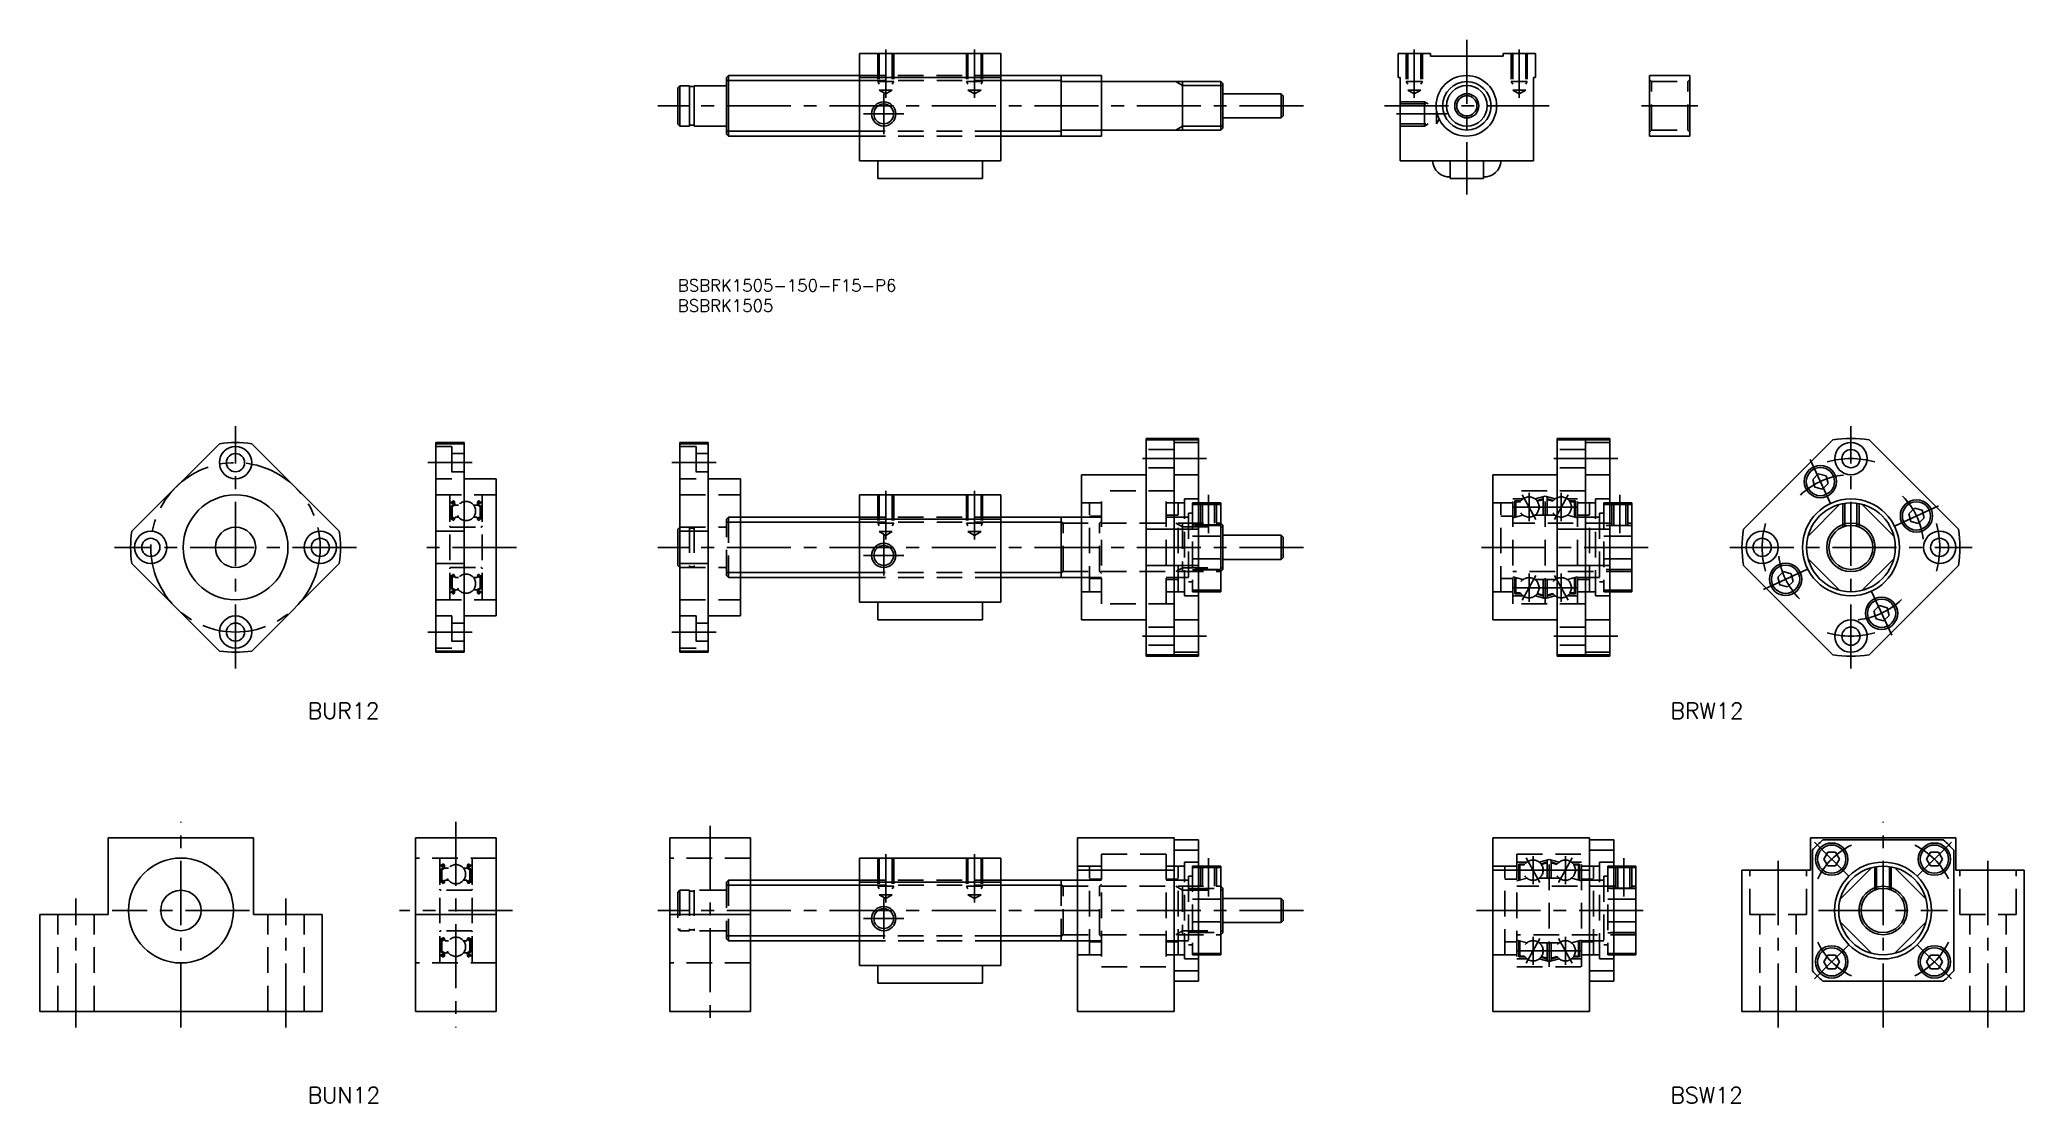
# Model space of a CAD drawing. Extents: x -158 to 334, y -204 to 59.
import ezdxf

# ---------------------------------------------------------------- set-up
doc = ezdxf.new("R2010")
doc.units = 0
doc.header["$LTSCALE"] = 0.5
for name, pattern in [('CENTER', [50.8, 31.75, -6.35, 6.35, -6.35]), ('DASHED', [19.05, 12.7, -6.35]), ('PHANTOM', [63.5, 31.75, -6.35, 6.35, -6.35, 6.35, -6.35])]:
    doc.linetypes.add(name, pattern=pattern)
for name, color, linetype in [('MSM_CENTER', 1, 'CENTER'), ('MSM_CONTINUOUS', 7, 'CONTINUOUS'), ('MSM_DASHED', 4, 'DASHED'), ('MSM_IMAGINARY', 6, 'PHANTOM'), ('MSM_NARROW', 5, 'CONTINUOUS'), ('MSM_PART_NUMBER', 7, 'CONTINUOUS')]:
    doc.layers.add(name, color=color, linetype=linetype)
doc.styles.get("Standard").update_dxf_attribs({"font": 'txt.shx', "height": 3, "bigfont": 'bigfont.shx'})

# ---------------------------------------------------------------- blocks, each defined once
blk = doc.blocks.new('*U15')
at = {"layer": 'MSM_PART_NUMBER'}
blk.add_text('BSBRK1505-150-F15-P6', height=3, dxfattribs=at).set_placement((0, -3))
blk = doc.blocks.new('*U16')
at = {"layer": 'MSM_PART_NUMBER'}
blk.add_text('BSBRK1505', height=3, dxfattribs=at).set_placement((0, -8))

msp = doc.modelspace()

# ---------------------------------------------------------------- linework, layer by layer
at = {"layer": 'MSM_CENTER'}
for p, q in [((195.48, 59.42), (195.48, 21.02)), ((51.5, 57.02), (51.5, 44.98)), ((73.5, 57.02), (73.5, 44.98)), ((182.48, 57.02), (182.48, 44.98)), ((208.48, 57.02), (208.48, 44.98)), ((51, 36.02), (51, 46.02)), ((155, 43.02), (-5, 43.02)), ((46, 41.02), (56, 41.02)), ((175.08, 43.02), (215.88, 43.02)), ((178.08, 41.02), (190.5, 41.02)), ((238.75, 43.02), (252.75, 43.02)), ((-109.62, -96.41), (-109.62, -36.41)), ((290.67, -96.41), (290.67, -36.41)), ((-51, -45.41), (-62, -45.41)), ((9.5, -45.41), (-1.5, -45.41)), ((131, -44.41), (114, -44.41)), ((232.9, -44.41), (215.9, -44.41)), ((285.63, -55.53), (280.56, -44.66)), ((51.5, -52.41), (51.5, -64.45)), ((73.5, -52.41), (73.5, -64.45)), ((131.5, -53.41), (131.5, -62.91)), ((209.2, -53.35), (212.6, -59.47)), ((210.9, -52.91), (210.9, -59.91)), ((220.6, -53.35), (217.2, -59.47)), ((218.9, -52.91), (218.9, -59.91)), ((233.4, -53.41), (233.4, -62.91)), ((222.9, -56.41), (206.9, -56.41)), ((301.47, -61.15), (312.35, -56.08)), ((51, -73.41), (51, -63.41)), ((-79.62, -66.41), (-139.62, -66.41)), ((-40, -66.41), (-65, -66.41)), ((155, -66.41), (-5, -66.41)), ((46, -68.41), (56, -68.41)), ((240.4, -66.41), (197.9, -66.41)), ((260.67, -66.41), (320.67, -66.41)), ((209.2, -79.47), (212.6, -73.35)), ((210.9, -79.91), (210.9, -72.91)), ((220.6, -79.47), (217.2, -73.35)), ((218.9, -79.91), (218.9, -72.91)), ((269.04, -76.85), (279.91, -71.78)), ((222.9, -76.41), (206.9, -76.41)), ((300.8, -88.19), (295.73, -77.31)), ((-51, -87.41), (-62, -87.41)), ((9.5, -87.41), (-1.5, -87.41)), ((131, -88.41), (114, -88.41)), ((232.9, -88.41), (215.9, -88.41)), ((-123.15, -185.41), (-123.15, -134.41)), ((-55, -134.41), (-55, -185.41)), ((8, -135.41), (8, -184.41)), ((298.63, -185.41), (298.63, -134.41)), ((51.5, -142.41), (51.5, -154.45)), ((73.5, -142.41), (73.5, -154.45)), ((272.63, -185.41), (272.63, -142.41)), ((281.66, -139.44), (290.14, -147.92)), ((315.6, -139.44), (307.11, -147.92)), ((324.63, -185.41), (324.63, -142.41)), ((131.5, -143.41), (131.5, -152.91)), ((223.9, -146.41), (207.9, -146.41)), ((210.2, -143.35), (213.6, -149.47)), ((211.9, -142.91), (211.9, -149.91)), ((221.6, -143.35), (218.2, -149.47)), ((219.9, -142.91), (219.9, -149.91)), ((234.4, -143.41), (234.4, -152.91)), ((-149.15, -185.41), (-149.15, -153.41)), ((-106.15, -156.41), (-140.15, -156.41)), ((-97.15, -185.41), (-97.15, -153.41)), ((-41, -156.41), (-69, -156.41)), ((155, -156.41), (-5, -156.41)), ((51, -163.41), (51, -153.41)), ((197.9, -156.41), (241.4, -156.41)), ((282.63, -156.41), (314.63, -156.41)), ((46, -158.41), (56, -158.41)), ((223.9, -166.41), (207.9, -166.41)), ((210.2, -169.47), (213.6, -163.35)), ((211.9, -169.91), (211.9, -162.91)), ((221.6, -169.47), (218.2, -163.35)), ((219.9, -169.91), (219.9, -162.91)), ((290.14, -164.89), (281.66, -173.38)), ((307.11, -164.89), (315.6, -173.38))]:
    msp.add_line(p, q, dxfattribs=at)
msp.add_circle((-109.62, -66.41), 21, dxfattribs=at)
for centre, radius, start, end in [((290.67, -66.41), 18.02, 95.773, 134.0061), ((290.67, -66.41), 22, 74.3595, 105.6405), ((290.67, -66.41), 18.02, 6.5333, 44.7422), ((290.67, -66.41), 22, 164.3595, 195.6405), ((290.67, -66.41), 22, 344.3595, 15.6405), ((290.67, -66.41), 18.02, 186.9272, 225.1361), ((290.67, -66.41), 18.02, 275.8326, 314.0415), ((290.67, -66.41), 22, 254.3595, 285.6405), ((298.63, -156.41), 18, 115.8751, 154.1249), ((298.63, -156.41), 18, 25.8751, 64.1249), ((298.63, -156.41), 18, 205.8751, 244.1249), ((298.63, -156.41), 18, 295.8751, 334.1249)]:
    msp.add_arc(centre, radius, start, end, dxfattribs=at)
at = {"layer": 'MSM_CONTINUOUS'}
for p, q in [((80, 56.02), (45, 56.02)), ((45, 56.02), (45, 29.42)), ((80, 56.02), (80, 29.42)), ((186.48, 56.02), (178.48, 56.02)), ((178.48, 56.02), (178.48, 50.02)), ((186.48, 55.32), (186.48, 56.02)), ((204.48, 55.32), (186.48, 55.32)), ((212.48, 56.02), (204.48, 56.02)), ((204.48, 55.32), (204.48, 56.02)), ((212.48, 56.02), (212.48, 50.02)), ((12.5, 50.52), (12, 50.02)), ((12, 36.02), (12, 50.02)), ((12.5, 50.52), (45, 50.52)), ((12.5, 50.52), (12.5, 35.52)), ((45, 50.02), (80, 50.02)), ((80, 50.52), (95, 50.52)), ((95, 50.52), (95, 35.52)), ((178.48, 50.02), (178.98, 50.02)), ((178.98, 50.02), (178.98, 29.42)), ((212.48, 50.02), (211.98, 50.02)), ((211.98, 50.02), (211.98, 29.42)), ((240.75, 50.52), (240.75, 35.52)), ((240.75, 50.52), (250.75, 50.52)), ((250.75, 50.52), (250.75, 35.52)), ((0.5, 48.02), (0, 47.52)), ((0, 47.52), (0, 38.52)), ((0.5, 48.02), (2.85, 48.02)), ((0.5, 48.02), (0.5, 38.02)), ((2.85, 48.02), (2.85, 38.02)), ((4, 47.82), (2.85, 47.82)), ((4, 48.02), (11.7, 48.02)), ((4, 48.02), (4, 38.02)), ((95.3, 49.02), (134.5, 49.02)), ((125, 49.02), (125, 37.02)), ((134.5, 37.02), (134.5, 49.02)), ((135, 48.52), (134.5, 49.02)), ((135, 37.52), (135, 48.52)), ((149.5, 46.02), (135, 46.02)), ((150, 45.52), (149.5, 46.02)), ((149.5, 46.02), (149.5, 40.02)), ((150, 40.52), (150, 45.52)), ((149.5, 40.02), (135, 40.02)), ((150, 40.52), (149.5, 40.02)), ((0.5, 38.02), (0, 38.52)), ((0.5, 38.02), (2.85, 38.02)), ((4, 38.22), (2.85, 38.22)), ((4, 38.02), (11.7, 38.02)), ((12.5, 35.52), (12, 36.02)), ((12.5, 35.52), (45, 35.52)), ((80, 35.52), (95, 35.52)), ((95.3, 37.02), (134.5, 37.02)), ((135, 37.52), (134.5, 37.02)), ((250.75, 35.52), (240.75, 35.52)), ((80, 29.42), (45, 29.42)), ((49.52, 29.42), (49.52, 25.02)), ((49.52, 25.02), (75.48, 25.02)), ((75.48, 29.42), (75.48, 25.02)), ((211.98, 29.42), (178.98, 29.42)), ((191.36, 29.42), (191.36, 25.02)), ((199.6, 25.02), (191.36, 25.02)), ((199.6, 29.42), (199.6, 25.02)), ((-113.63, -40.72), (-135.31, -62.4)), ((-83.93, -62.4), (-105.61, -40.72)), ((-60, -40.41), (-60, -92.41)), ((-53, -40.41), (-60, -40.41)), ((-53, -40.72), (-60, -40.72)), ((-53, -40.41), (-53, -92.41)), ((0.5, -40.41), (0.5, -92.41)), ((7.5, -40.41), (0.5, -40.41)), ((0.5, -40.72), (7.5, -40.72)), ((7.5, -40.41), (7.5, -92.41)), ((116, -93.41), (116, -39.41)), ((116, -39.41), (129, -39.41)), ((116, -39.78), (129, -39.78)), ((123, -93.41), (123, -39.41)), ((129, -93.41), (129, -39.41)), ((217.9, -93.41), (217.9, -39.41)), ((217.9, -39.41), (230.9, -39.41)), ((217.9, -39.78), (230.9, -39.78)), ((224.9, -93.41), (224.9, -39.41)), ((230.9, -93.41), (230.9, -39.41)), ((264.04, -61.92), (286.18, -39.78)), ((295.16, -39.78), (317.29, -61.92)), ((116.05, -48.41), (100, -48.41)), ((100, -84.41), (100, -48.41)), ((217.95, -48.41), (201.9, -48.41)), ((201.9, -84.41), (201.9, -48.41)), ((281.2, -49.59), (282.59, -48.2)), ((284.49, -48.71), (282.59, -48.2)), ((284.49, -48.71), (284.99, -50.6)), ((-45, -49.41), (-53, -49.41)), ((-45, -49.41), (-45, -83.41)), ((15.5, -49.41), (7.5, -49.41)), ((15.5, -49.41), (15.5, -83.41)), ((80, -53.41), (45, -53.41)), ((45, -53.41), (45, -80.01)), ((80, -53.41), (80, -80.01)), ((281.71, -51.48), (281.2, -49.59)), ((283.61, -51.99), (281.71, -51.48)), ((284.99, -50.6), (283.61, -51.99)), ((15.5, -58.91), (45, -58.91)), ((80, -58.91), (100, -58.91)), ((95, -58.91), (95, -73.91)), ((129, -55.41), (134.5, -55.41)), ((134.5, -55.77), (129, -55.77)), ((134.5, -55.41), (134.5, -77.41)), ((230.9, -55.41), (236.4, -55.41)), ((236.4, -55.77), (230.9, -55.77)), ((236.4, -55.41), (236.4, -77.41)), ((280.03, -63.61), (287.87, -55.77)), ((301.31, -63.61), (293.46, -55.77)), ((305.02, -58.1), (306.4, -56.72)), ((305.52, -60), (305.02, -58.1)), ((308.3, -57.22), (306.4, -56.72)), ((308.3, -57.22), (308.81, -59.12)), ((-60, -62.4), (-53, -62.4)), ((0.5, -61.41), (0, -61.91)), ((0, -61.91), (0, -70.91)), ((0.5, -62.4), (7.5, -62.4)), ((45, -59.41), (80, -59.41)), ((129, -61.92), (116, -61.92)), ((134.5, -60.86), (129, -60.86)), ((134.5, -63.61), (129, -63.61)), ((135, -60.91), (134.5, -60.41)), ((135, -71.91), (135, -60.91)), ((149.5, -63.41), (135, -63.41)), ((150, -63.91), (149.5, -63.41)), ((149.5, -63.41), (149.5, -69.41)), ((150, -68.91), (150, -63.91)), ((230.9, -61.92), (217.9, -61.92)), ((236.4, -63.61), (230.9, -63.61)), ((307.42, -60.51), (305.52, -60)), ((308.81, -59.12), (307.42, -60.51)), ((-135.31, -70.42), (-113.63, -92.1)), ((-83.93, -70.42), (-105.61, -92.1)), ((-60, -70.42), (-53, -70.42)), ((0.5, -71.41), (0, -70.91)), ((0.5, -70.42), (7.5, -70.42)), ((129, -70.9), (116, -70.9)), ((134.5, -69.21), (129, -69.21)), ((134.5, -71.95), (129, -71.95)), ((135, -71.91), (134.5, -72.41)), ((149.5, -69.41), (135, -69.41)), ((150, -68.91), (149.5, -69.41)), ((230.9, -70.9), (217.9, -70.9)), ((236.4, -69.21), (230.9, -69.21)), ((264.04, -70.9), (286.18, -93.03)), ((272.58, -73.81), (273.97, -72.42)), ((275.86, -72.93), (273.97, -72.42)), ((275.86, -72.93), (276.37, -74.83)), ((287.87, -77.05), (280.03, -69.21)), ((293.46, -77.05), (301.31, -69.21)), ((295.16, -93.03), (317.29, -70.9)), ((15.5, -73.91), (45, -73.91)), ((80, -73.91), (100, -73.91)), ((134.5, -77.05), (129, -77.05)), ((129, -77.41), (134.5, -77.41)), ((236.4, -77.05), (230.9, -77.05)), ((230.9, -77.41), (236.4, -77.41)), ((273.09, -75.71), (272.58, -73.81)), ((274.98, -76.21), (273.09, -75.71)), ((276.37, -74.83), (274.98, -76.21)), ((-45, -83.41), (-53, -83.41)), ((15.5, -83.41), (7.5, -83.41)), ((80, -80.01), (45, -80.01)), ((49.52, -80.01), (49.52, -84.41)), ((75.48, -80.01), (75.48, -84.41)), ((296.37, -82.24), (297.76, -80.85)), ((296.88, -84.14), (296.37, -82.24)), ((299.65, -81.36), (297.76, -80.85)), ((300.16, -83.26), (298.77, -84.64)), ((299.65, -81.36), (300.16, -83.26)), ((49.52, -84.41), (75.48, -84.41)), ((116, -84.41), (100, -84.41)), ((217.9, -84.41), (201.9, -84.41)), ((298.77, -84.64), (296.88, -84.14)), ((-60, -92.1), (-53, -92.1)), ((-53, -92.41), (-60, -92.41)), ((0.5, -92.1), (7.5, -92.1)), ((7.5, -92.41), (0.5, -92.41)), ((116, -93.03), (129, -93.03)), ((116, -93.41), (129, -93.41)), ((217.9, -93.03), (230.9, -93.03)), ((217.9, -93.41), (230.9, -93.41)), ((-141.15, -138.41), (-141.15, -157.41)), ((-105.15, -138.41), (-141.15, -138.41)), ((-105.15, -138.41), (-105.15, -157.41)), ((-65, -138.41), (-65, -181.41)), ((-45, -138.41), (-65, -138.41)), ((-45, -138.41), (-45, -181.41)), ((-2, -138.41), (-2, -181.41)), ((18, -138.41), (-2, -138.41)), ((18, -138.41), (18, -181.41)), ((123, -138.41), (99, -138.41)), ((99, -138.41), (99, -181.41)), ((123, -181.41), (123, -138.41)), ((129, -138.91), (123, -138.91)), ((129, -141.48), (123, -141.48)), ((129, -173.91), (129, -138.91)), ((225.9, -138.41), (201.9, -138.41)), ((201.9, -138.41), (201.9, -181.41)), ((225.9, -181.41), (225.9, -138.41)), ((231.9, -138.91), (225.9, -138.91)), ((231.9, -141.48), (225.9, -141.48)), ((231.9, -173.91), (231.9, -138.91)), ((280.63, -146.41), (280.63, -138.41)), ((280.63, -138.41), (316.63, -138.41)), ((281.13, -171.33), (281.13, -141.48)), ((283.7, -138.91), (313.55, -138.91)), ((283.94, -143.68), (284.92, -141.98)), ((286.88, -141.98), (284.92, -141.98)), ((287.86, -143.68), (286.88, -141.98)), ((309.39, -143.68), (310.38, -141.98)), ((312.34, -141.98), (310.38, -141.98)), ((313.32, -143.68), (312.34, -141.98)), ((316.13, -141.48), (316.13, -171.33)), ((316.63, -146.41), (316.63, -138.41)), ((80, -143.41), (45, -143.41)), ((45, -143.41), (45, -170.01)), ((80, -143.41), (80, -170.01)), ((123, -146.41), (99, -146.41)), ((129, -145.41), (134.5, -145.41)), ((134.5, -145.77), (129, -145.77)), ((134.5, -145.41), (134.5, -167.41)), ((225.9, -146.41), (201.9, -146.41)), ((231.9, -145.41), (237.4, -145.41)), ((237.4, -145.77), (231.9, -145.77)), ((237.4, -145.41), (237.4, -167.41)), ((263.63, -146.41), (263.63, -181.41)), ((263.63, -146.41), (280.63, -146.41)), ((283.94, -143.68), (284.92, -145.38)), ((284.92, -145.38), (286.88, -145.38)), ((286.88, -145.38), (287.86, -143.68)), ((287.99, -153.61), (295.83, -145.77)), ((309.27, -153.61), (301.43, -145.77)), ((309.39, -143.68), (310.38, -145.38)), ((310.38, -145.38), (312.34, -145.38)), ((312.34, -145.38), (313.32, -143.68)), ((333.63, -146.41), (316.63, -146.41)), ((333.63, -146.41), (333.63, -181.41)), ((18, -148.91), (45, -148.91)), ((45, -149.41), (80, -149.41)), ((80, -148.91), (99, -148.91)), ((135, -150.91), (134.5, -150.41)), ((135, -161.91), (135, -150.91)), ((237.4, -150.86), (231.9, -150.86)), ((129, -153.61), (134.5, -153.61)), ((149.5, -153.41), (135, -153.41)), ((150, -153.91), (149.5, -153.41)), ((149.5, -153.41), (149.5, -159.41)), ((150, -158.91), (150, -153.91)), ((237.4, -153.61), (231.9, -153.61)), ((-158.15, -157.41), (-158.15, -181.41)), ((-158.15, -157.41), (-141.15, -157.41)), ((-88.15, -157.41), (-105.15, -157.41)), ((-88.15, -157.41), (-88.15, -181.41)), ((-45, -157.41), (-65, -157.41)), ((18, -157.41), (-2, -157.41)), ((129, -159.21), (134.5, -159.21)), ((135, -161.91), (134.5, -162.41)), ((149.5, -159.41), (135, -159.41)), ((150, -158.91), (149.5, -159.41)), ((237.4, -159.21), (231.9, -159.21)), ((237.4, -161.95), (231.9, -161.95)), ((295.83, -167.05), (287.99, -159.21)), ((301.43, -167.05), (309.27, -159.21)), ((18, -163.91), (45, -163.91)), ((80, -163.91), (99, -163.91)), ((134.5, -167.05), (129, -167.05)), ((237.4, -167.05), (231.9, -167.05)), ((80, -170.01), (45, -170.01)), ((49.52, -170.01), (49.52, -174.41)), ((75.48, -170.01), (75.48, -174.41)), ((129, -171.33), (123, -171.33)), ((129, -167.41), (134.5, -167.41)), ((231.9, -171.33), (225.9, -171.33)), ((231.9, -167.41), (237.4, -167.41)), ((283.94, -169.14), (284.92, -167.44)), ((283.94, -169.14), (284.92, -170.84)), ((286.88, -167.44), (284.92, -167.44)), ((284.92, -170.84), (286.88, -170.84)), ((287.86, -169.14), (286.88, -167.44)), ((286.88, -170.84), (287.86, -169.14)), ((309.39, -169.14), (310.38, -167.44)), ((309.39, -169.14), (310.38, -170.84)), ((312.34, -167.44), (310.38, -167.44)), ((310.38, -170.84), (312.34, -170.84)), ((313.32, -169.14), (312.34, -167.44)), ((312.34, -170.84), (313.32, -169.14)), ((49.52, -174.41), (75.48, -174.41)), ((129, -173.91), (123, -173.91)), ((231.9, -173.91), (225.9, -173.91)), ((283.7, -173.91), (313.55, -173.91)), ((-88.15, -181.41), (-158.15, -181.41)), ((-65, -181.41), (-45, -181.41)), ((-2, -181.41), (18, -181.41)), ((99, -181.41), (123, -181.41)), ((201.9, -181.41), (225.9, -181.41)), ((263.63, -181.41), (333.63, -181.41))]:
    msp.add_line(p, q, dxfattribs=at)
for centre, radius in [((195.38, 43.02), 7.5), ((195.48, 43.02), 6), ((195.48, 43.02), 3), ((195.48, 43.02), 2.5), ((51, 41.02), 2.46), ((-109.62, -45.41), 4), ((-109.62, -45.41), 2.25), ((290.67, -44.41), 4), ((290.67, -44.41), 2.25), ((283.1, -50.1), 4), ((283.1, -50.1), 3.5), ((-109.62, -66.41), 13), ((290.67, -66.41), 12), ((290.67, -66.41), 11), ((306.91, -58.61), 4), ((306.91, -58.61), 3.5), ((-130.62, -66.41), 4), ((-109.62, -66.41), 5), ((-88.62, -66.41), 4), ((268.67, -66.41), 4), ((290.67, -66.41), 5.46), ((312.67, -66.41), 4), ((-130.62, -66.41), 2.25), ((-88.62, -66.41), 2.25), ((51, -68.41), 2.46), ((268.67, -66.41), 2.25), ((312.67, -66.41), 2.25), ((274.48, -74.32), 4), ((274.48, -74.32), 3.5), ((-109.62, -87.41), 4), ((298.26, -82.75), 4), ((298.26, -82.75), 3.5), ((-109.62, -87.41), 2.25), ((290.67, -88.41), 4), ((290.67, -88.41), 2.25), ((285.9, -143.68), 4), ((285.9, -143.68), 3.5), ((311.36, -143.68), 4), ((311.36, -143.68), 3.5), ((-123.15, -156.41), 13), ((298.63, -156.41), 12), ((298.63, -156.41), 11), ((-123.15, -156.41), 5), ((298.63, -156.41), 5.46), ((51, -158.41), 2.46), ((285.9, -169.14), 4), ((285.9, -169.14), 3.5), ((311.36, -169.14), 4), ((311.36, -169.14), 3.5)]:
    msp.add_circle(centre, radius, dxfattribs=at)
for centre, radius, start, end in [((95.3, 49.32), 0.3, 180, 270), ((11.7, 48.32), 0.3, 270, 0), ((11.7, 37.72), 0.3, 0, 90), ((95.3, 36.72), 0.3, 90, 180), ((191.21, 29.64), 4.23, 182.984, 272.0552), ((199.76, 29.64), 4.23, 267.9448, 357.016), ((-109.62, -66.41), 26, 81.1289, 98.8711), ((290.67, -66.41), 27, 80.4309, 99.5691), ((-109.62, -66.41), 26, 171.1289, 188.8711), ((-109.62, -66.41), 26, 351.1289, 8.8711), ((290.67, -66.41), 27, 170.4309, 189.5691), ((290.67, -66.41), 27, 350.4309, 9.5691), ((-109.62, -66.41), 26, 261.1289, 278.8711), ((290.67, -66.41), 27, 260.4309, 279.5691), ((298.63, -156.41), 23, 130.4591, 139.5409), ((298.63, -156.41), 23, 40.4591, 49.5409), ((298.63, -156.41), 23, 220.4591, 229.5409), ((298.63, -156.41), 23, 310.4591, 319.5409)]:
    msp.add_arc(centre, radius, start, end, dxfattribs=at)
at = {"layer": 'MSM_DASHED'}
for p, q in [((49.5, 56.02), (49.5, 49.02)), ((49.88, 56.02), (49.88, 46.92)), ((53.12, 56.02), (53.12, 46.92)), ((53.5, 56.02), (53.5, 49.02)), ((71.5, 56.02), (71.5, 49.02)), ((71.88, 56.02), (71.88, 46.92)), ((75.12, 56.02), (75.12, 46.92)), ((75.5, 56.02), (75.5, 49.02)), ((180.48, 56.02), (180.48, 49.02)), ((180.86, 56.02), (180.86, 46.92)), ((184.1, 56.02), (184.1, 46.92)), ((184.48, 56.02), (184.48, 49.02)), ((206.48, 56.02), (206.48, 49.02)), ((206.86, 56.02), (206.86, 46.92)), ((210.1, 56.02), (210.1, 46.92)), ((210.48, 56.02), (210.48, 49.02)), ((45, 50.52), (80, 50.52)), ((80, 49.27), (45, 49.27)), ((241.25, 49.02), (240.75, 49.52)), ((250.25, 49.02), (250.75, 49.52)), ((49.5, 49.02), (49.88, 48.36)), ((49.5, 49.02), (53.5, 49.02)), ((49.88, 46.92), (53.12, 46.92)), ((49.88, 46.92), (51.5, 45.98)), ((53.12, 46.92), (51.5, 45.98)), ((53.5, 49.02), (53.12, 48.36)), ((71.5, 49.02), (71.88, 48.36)), ((71.5, 49.02), (75.5, 49.02)), ((71.88, 46.92), (75.12, 46.92)), ((71.88, 46.92), (73.5, 45.98)), ((75.12, 46.92), (73.5, 45.98)), ((75.5, 49.02), (75.12, 48.36)), ((180.48, 49.02), (184.48, 49.02)), ((180.48, 49.02), (180.86, 48.36)), ((180.86, 46.92), (184.1, 46.92)), ((180.86, 46.92), (182.48, 45.98)), ((184.1, 46.92), (182.48, 45.98)), ((184.48, 49.02), (184.1, 48.36)), ((206.48, 49.02), (210.48, 49.02)), ((206.48, 49.02), (206.86, 48.36)), ((206.86, 46.92), (210.1, 46.92)), ((206.86, 46.92), (208.48, 45.98)), ((210.1, 46.92), (208.48, 45.98)), ((210.48, 49.02), (210.1, 48.36)), ((241.25, 37.02), (241.25, 49.02)), ((241.25, 49.02), (250.25, 49.02)), ((250.25, 37.02), (250.25, 49.02)), ((178.98, 44.02), (184.98, 44.02)), ((178.98, 43.48), (187.9, 43.48)), ((184.98, 38.02), (184.98, 44.02)), ((184.98, 44.02), (185.92, 43.48)), ((187.98, 38.56), (187.98, 41.8)), ((187.98, 38.56), (188.65, 39.71)), ((45, 36.77), (80, 36.77)), ((80, 35.52), (45, 35.52)), ((178.98, 38.56), (187.98, 38.56)), ((178.98, 38.02), (184.98, 38.02)), ((184.98, 38.02), (185.92, 38.56)), ((241.25, 37.02), (240.75, 36.52)), ((241.25, 37.02), (250.25, 37.02)), ((250.25, 37.02), (250.75, 36.52)), ((-56, -41.41), (-60, -41.41)), ((-56, -41.41), (-56, -49.41)), ((-56, -43.16), (-53, -43.16)), ((4.5, -41.41), (0.5, -41.41)), ((4.5, -41.41), (4.5, -49.41)), ((4.5, -43.16), (7.5, -43.16)), ((123, -42.16), (116, -42.16)), ((129, -40.41), (123, -40.41)), ((224.9, -42.16), (217.9, -42.16)), ((230.9, -40.41), (224.9, -40.41)), ((-56, -47.66), (-53, -47.66)), ((4.5, -47.66), (7.5, -47.66)), ((123, -46.66), (116, -46.66)), ((129, -48.41), (123, -48.41)), ((224.9, -46.66), (217.9, -46.66)), ((230.9, -48.41), (224.9, -48.41)), ((-56, -49.41), (-60, -49.41)), ((-60, -53.41), (-45, -53.41)), ((-56.5, -53.71), (-56.5, -79.11)), ((-48.5, -53.71), (-48.5, -79.11)), ((4.5, -49.41), (0.5, -49.41)), ((0.5, -53.41), (15.5, -53.41)), ((49.5, -53.41), (49.5, -60.41)), ((49.88, -53.41), (49.88, -62.51)), ((53.12, -53.41), (53.12, -62.51)), ((53.5, -53.41), (53.5, -60.41)), ((71.5, -53.41), (71.5, -60.41)), ((71.88, -53.41), (71.88, -62.51)), ((75.12, -53.41), (75.12, -62.51)), ((75.5, -53.41), (75.5, -60.41)), ((105, -80.41), (105, -52.41)), ((123, -52.41), (105, -52.41)), ((121, -80.41), (121, -52.41)), ((206.9, -80.41), (206.9, -52.41)), ((224.9, -52.41), (206.9, -52.41)), ((212.4, -54.41), (214.9, -53.74)), ((214.4, -53.87), (214.4, -58.41)), ((214.9, -80.41), (214.9, -52.41)), ((217.4, -54.41), (214.9, -53.74)), ((215.4, -53.87), (215.4, -58.41)), ((222.9, -80.41), (222.9, -52.41)), ((-56.4, -55.21), (-56.04, -55.21)), ((-55.52, -55.81), (-56.17, -56.18)), ((-56.17, -56.18), (-56.17, -59.01)), ((-56.05, -55.22), (-55.88, -55.02)), ((-55.9, -55.63), (-56.04, -55.49)), ((-55.32, -55.92), (-55.97, -56.3)), ((-55.97, -56.3), (-55.97, -59.01)), ((-55.57, -59.01), (-55.97, -59.01)), ((-55.9, -55.35), (-55.73, -55.15)), ((-55.76, -55.49), (-55.9, -55.35)), ((-55.9, -55.63), (-55.76, -55.49)), ((-55.57, -59.21), (-55.57, -59.01)), ((-55.55, -55.21), (-55.52, -55.81)), ((-55.42, -59.53), (-55.22, -58.97)), ((-55.35, -55.19), (-55.3, -55.82)), ((-55.32, -55.56), (-55.32, -55.92)), ((-55.2, -55.91), (-54.35, -55.91)), ((-55.13, -58.91), (-54.35, -58.91)), ((-49.8, -55.91), (-50.65, -55.91)), ((-49.87, -58.91), (-50.65, -58.91)), ((-49.58, -59.53), (-49.78, -58.97)), ((-49.65, -55.19), (-49.7, -55.82)), ((-49.68, -55.56), (-49.68, -55.92)), ((-49.68, -55.92), (-49.03, -56.3)), ((-49.45, -55.21), (-49.48, -55.81)), ((-49.48, -55.81), (-48.83, -56.18)), ((-49.43, -59.21), (-49.43, -59.01)), ((-49.43, -59.01), (-49.03, -59.01)), ((-49.1, -55.35), (-49.27, -55.15)), ((-49.24, -55.49), (-49.1, -55.35)), ((-49.1, -55.63), (-49.24, -55.49)), ((-48.95, -55.22), (-49.12, -55.02)), ((-49.1, -55.63), (-48.96, -55.49)), ((-49.03, -56.3), (-49.03, -59.01)), ((-48.6, -55.21), (-48.96, -55.21)), ((-48.83, -56.18), (-48.83, -59.01)), ((12.5, -58.91), (12, -59.41)), ((12.5, -58.91), (15.5, -58.91)), ((12.5, -58.91), (12.5, -73.91)), ((45, -58.91), (80, -58.91)), ((105, -55.41), (100, -55.41)), ((100, -58.91), (105, -58.91)), ((102, -77.41), (102, -55.41)), ((105, -58.66), (102, -58.66)), ((125.5, -55.41), (121, -55.41)), ((124, -58.41), (121, -58.41)), ((126.5, -58.91), (121, -58.91)), ((124, -77.41), (124, -55.41)), ((125.5, -78.41), (125.5, -54.41)), ((129, -54.41), (125.5, -54.41)), ((126.5, -57.91), (127.5, -57.91)), ((126.5, -57.91), (126.5, -74.91)), ((127.5, -55.41), (127.5, -77.41)), ((129, -55.41), (127.5, -55.41)), ((129, -55.77), (127.5, -55.77)), ((129.5, -55.41), (129.5, -60.41)), ((130, -60.41), (130, -55.41)), ((133, -60.41), (133, -55.41)), ((133.5, -55.41), (133.5, -60.41)), ((206.9, -55.41), (201.9, -55.41)), ((203.9, -77.41), (203.9, -55.41)), ((206.9, -58.66), (203.9, -58.66)), ((209.4, -54.41), (206.9, -54.41)), ((209.4, -58.41), (206.9, -59.08)), ((207.4, -54.91), (207.4, -58.95)), ((208.9, -54.91), (207.4, -54.91)), ((207.6, -55.11), (207.6, -58.89)), ((208.76, -55.11), (207.6, -55.11)), ((217.4, -58.41), (212.4, -58.41)), ((212.82, -54.81), (214.4, -54.39)), ((212.95, -54.99), (214.4, -54.6)), ((216.98, -54.81), (215.4, -54.39)), ((216.84, -54.99), (215.4, -54.6)), ((220.4, -54.41), (222.9, -54.41)), ((220.4, -58.41), (222.9, -59.08)), ((220.9, -54.91), (222.4, -54.91)), ((221.04, -55.11), (222.2, -55.11)), ((222.2, -55.11), (222.2, -58.89)), ((222.4, -54.91), (222.4, -58.95)), ((227.4, -55.41), (222.9, -55.41)), ((225.9, -58.41), (222.9, -58.41)), ((228.4, -58.91), (222.9, -58.91)), ((225.9, -77.41), (225.9, -55.41)), ((227.4, -78.41), (227.4, -54.41)), ((230.9, -54.41), (227.4, -54.41)), ((228.4, -57.91), (229.4, -57.91)), ((228.4, -57.91), (228.4, -74.91)), ((229.4, -55.41), (229.4, -77.41)), ((230.9, -55.41), (229.4, -55.41)), ((230.9, -55.77), (229.4, -55.77)), ((231.4, -55.41), (231.4, -60.95)), ((231.9, -60.95), (231.9, -55.41)), ((234.9, -60.95), (234.9, -55.41)), ((235.4, -55.41), (235.4, -60.95)), ((288.67, -55.59), (288.67, -61.33)), ((289.17, -61.16), (289.17, -55.51)), ((292.17, -61.16), (292.17, -55.51)), ((292.67, -55.59), (292.67, -61.33)), ((-56.5, -61.41), (-48.5, -61.41)), ((-56.4, -59.36), (-56.05, -59.36)), ((-56.05, -59.36), (-55.86, -59.59)), ((-55.97, -59.21), (-55.57, -59.21)), ((-55.71, -59.66), (-55.61, -59.66)), ((-49.03, -59.21), (-49.43, -59.21)), ((-49.29, -59.66), (-49.39, -59.66)), ((-48.95, -59.36), (-49.14, -59.59)), ((-48.6, -59.36), (-48.95, -59.36)), ((0.5, -61.41), (11.7, -61.41)), ((2.85, -61.41), (2.85, -71.41)), ((4, -61.61), (2.85, -61.61)), ((4, -61.41), (4, -71.41)), ((12, -73.41), (12, -59.41)), ((12, -60.16), (15.5, -60.16)), ((80, -60.16), (45, -60.16)), ((49.5, -60.41), (49.88, -61.07)), ((49.5, -60.41), (53.5, -60.41)), ((49.88, -62.51), (53.12, -62.51)), ((49.88, -62.51), (51.5, -63.45)), ((53.12, -62.51), (51.5, -63.45)), ((53.5, -60.41), (53.12, -61.07)), ((71.5, -60.41), (71.88, -61.07)), ((71.5, -60.41), (75.5, -60.41)), ((71.88, -62.51), (75.12, -62.51)), ((71.88, -62.51), (73.5, -63.45)), ((75.12, -62.51), (73.5, -63.45)), ((75.5, -60.41), (75.12, -61.07)), ((95.5, -60.41), (95, -59.91)), ((95.3, -60.41), (134.5, -60.41)), ((95.5, -72.41), (95.5, -60.41)), ((104.5, -60.41), (105, -59.91)), ((104.5, -72.41), (104.5, -60.41)), ((123.36, -60.41), (125, -61.36)), ((125, -60.41), (125, -72.41)), ((125, -61.36), (134.5, -61.36)), ((134.5, -60.95), (126.5, -60.95)), ((127.5, -60.86), (129, -60.86)), ((129, -63.61), (127.5, -63.61)), ((231.4, -60.41), (206.9, -60.41)), ((236.4, -60.95), (228.4, -60.95)), ((230.9, -63.61), (229.4, -63.61)), ((236.4, -60.41), (235.4, -60.41)), ((-56.5, -71.41), (-48.5, -71.41)), ((-56.4, -73.46), (-56.05, -73.46)), ((-56.05, -73.46), (-55.86, -73.23)), ((-55.97, -73.61), (-55.57, -73.61)), ((-55.71, -73.16), (-55.61, -73.16)), ((-55.57, -73.61), (-55.57, -73.81)), ((-55.42, -73.29), (-55.22, -73.84)), ((-49.58, -73.29), (-49.78, -73.84)), ((-49.43, -73.61), (-49.43, -73.81)), ((-49.03, -73.61), (-49.43, -73.61)), ((-49.29, -73.16), (-49.39, -73.16)), ((-48.95, -73.46), (-49.14, -73.23)), ((-48.6, -73.46), (-48.95, -73.46)), ((0.5, -71.41), (11.7, -71.41)), ((4, -71.21), (2.85, -71.21)), ((12, -72.66), (15.5, -72.66)), ((12.5, -73.91), (12, -73.41)), ((45, -72.66), (80, -72.66)), ((95.5, -72.41), (95, -72.91)), ((95.3, -72.41), (134.5, -72.41)), ((104.5, -72.41), (105, -72.91)), ((123.36, -72.41), (125, -71.46)), ((125, -71.46), (134.5, -71.46)), ((134.5, -71.87), (126.5, -71.87)), ((129, -69.21), (127.5, -69.21)), ((127.5, -71.95), (129, -71.95)), ((236.4, -72.41), (206.9, -72.41)), ((209.4, -74.41), (206.9, -73.74)), ((220.4, -74.41), (222.9, -73.74)), ((236.4, -71.87), (228.4, -71.87)), ((230.9, -69.21), (229.4, -69.21)), ((-56.4, -77.61), (-56.04, -77.61)), ((-56.17, -76.63), (-56.17, -73.81)), ((-55.52, -77.01), (-56.17, -76.63)), ((-56.05, -77.6), (-55.88, -77.8)), ((-55.9, -77.18), (-56.04, -77.33)), ((-55.97, -76.52), (-55.97, -73.81)), ((-55.57, -73.81), (-55.97, -73.81)), ((-55.32, -76.89), (-55.97, -76.52)), ((-55.9, -77.18), (-55.76, -77.33)), ((-55.76, -77.33), (-55.9, -77.47)), ((-55.9, -77.47), (-55.73, -77.67)), ((-55.55, -77.61), (-55.52, -77.01)), ((-55.35, -77.63), (-55.3, -77)), ((-55.32, -77.26), (-55.32, -76.89)), ((-55.2, -76.91), (-54.35, -76.91)), ((-55.13, -73.91), (-54.35, -73.91)), ((-49.87, -73.91), (-50.65, -73.91)), ((-49.8, -76.91), (-50.65, -76.91)), ((-49.65, -77.63), (-49.7, -77)), ((-49.68, -76.89), (-49.03, -76.52)), ((-49.68, -77.26), (-49.68, -76.89)), ((-49.48, -77.01), (-48.83, -76.63)), ((-49.45, -77.61), (-49.48, -77.01)), ((-49.43, -73.81), (-49.03, -73.81)), ((-49.1, -77.47), (-49.27, -77.67)), ((-49.1, -77.18), (-49.24, -77.33)), ((-49.24, -77.33), (-49.1, -77.47)), ((-48.95, -77.6), (-49.12, -77.8)), ((-49.1, -77.18), (-48.96, -77.33)), ((-49.03, -76.52), (-49.03, -73.81)), ((-48.6, -77.61), (-48.96, -77.61)), ((-48.83, -76.63), (-48.83, -73.81)), ((12.5, -73.91), (15.5, -73.91)), ((80, -73.91), (45, -73.91)), ((100, -73.91), (105, -73.91)), ((105, -77.41), (100, -77.41)), ((105, -74.16), (102, -74.16)), ((126.5, -73.91), (121, -73.91)), ((124, -74.41), (121, -74.41)), ((125.5, -77.41), (121, -77.41)), ((129, -78.41), (125.5, -78.41)), ((126.5, -74.91), (127.5, -74.91)), ((129, -77.05), (127.5, -77.05)), ((127.5, -77.41), (129, -77.41)), ((206.9, -77.41), (201.9, -77.41)), ((206.9, -74.16), (203.9, -74.16)), ((209.4, -78.41), (206.9, -78.41)), ((207.4, -77.91), (207.4, -73.87)), ((208.9, -77.91), (207.4, -77.91)), ((207.6, -77.71), (207.6, -73.93)), ((208.76, -77.71), (207.6, -77.71)), ((217.4, -74.41), (212.4, -74.41)), ((212.4, -78.41), (214.9, -79.08)), ((212.82, -78.01), (214.4, -78.43)), ((212.95, -77.83), (214.4, -78.22)), ((214.4, -78.95), (214.4, -74.41)), ((217.4, -78.41), (214.9, -79.08)), ((215.4, -78.95), (215.4, -74.41)), ((216.84, -77.83), (215.4, -78.22)), ((216.98, -78.01), (215.4, -78.43)), ((220.4, -78.41), (222.9, -78.41)), ((220.9, -77.91), (222.4, -77.91)), ((221.04, -77.71), (222.2, -77.71)), ((222.2, -77.71), (222.2, -73.93)), ((222.4, -77.91), (222.4, -73.87)), ((228.4, -73.91), (222.9, -73.91)), ((225.9, -74.41), (222.9, -74.41)), ((227.4, -77.41), (222.9, -77.41)), ((230.9, -78.41), (227.4, -78.41)), ((228.4, -74.91), (229.4, -74.91)), ((230.9, -77.05), (229.4, -77.05)), ((230.9, -77.41), (229.4, -77.41)), ((-60, -79.41), (-45, -79.41)), ((-56, -83.41), (-60, -83.41)), ((-56, -83.41), (-56, -91.41)), ((0.5, -79.41), (15.5, -79.41)), ((4.5, -83.41), (0.5, -83.41)), ((4.5, -83.41), (4.5, -91.41)), ((123, -80.41), (105, -80.41)), ((224.9, -80.41), (206.9, -80.41)), ((-56, -85.16), (-53, -85.16)), ((4.5, -85.16), (7.5, -85.16)), ((123, -86.16), (116, -86.16)), ((129, -84.41), (123, -84.41)), ((224.9, -86.16), (217.9, -86.16)), ((230.9, -84.41), (224.9, -84.41)), ((-56, -91.41), (-60, -91.41)), ((-56, -89.66), (-53, -89.66)), ((4.5, -91.41), (0.5, -91.41)), ((4.5, -89.66), (7.5, -89.66)), ((123, -90.66), (116, -90.66)), ((129, -92.41), (123, -92.41)), ((224.9, -90.66), (217.9, -90.66)), ((230.9, -92.41), (224.9, -92.41)), ((105, -142.41), (105, -170.41)), ((105, -142.41), (123, -142.41)), ((121, -142.41), (121, -170.41)), ((207.9, -142.41), (207.9, -170.41)), ((207.9, -142.41), (225.9, -142.41)), ((215.9, -170.41), (215.9, -142.41)), ((223.9, -170.41), (223.9, -142.41)), ((-45, -143.41), (-65, -143.41)), ((-59, -143.71), (-59, -169.11)), ((-58.9, -145.21), (-58.54, -145.21)), ((-58.02, -145.81), (-58.67, -146.18)), ((-58.67, -146.18), (-58.67, -149.01)), ((-58.55, -145.22), (-58.38, -145.02)), ((-58.4, -145.63), (-58.54, -145.49)), ((-57.82, -145.92), (-58.47, -146.3)), ((-58.47, -146.3), (-58.47, -149.01)), ((-58.4, -145.35), (-58.23, -145.15)), ((-58.26, -145.49), (-58.4, -145.35)), ((-58.4, -145.63), (-58.26, -145.49)), ((-58.05, -145.21), (-58.02, -145.81)), ((-57.85, -145.19), (-57.8, -145.82)), ((-57.82, -145.56), (-57.82, -145.92)), ((-57.7, -145.91), (-56.85, -145.91)), ((-52.3, -145.91), (-53.15, -145.91)), ((-52.15, -145.19), (-52.2, -145.82)), ((-52.18, -145.56), (-52.18, -145.92)), ((-52.18, -145.92), (-51.53, -146.3)), ((-51.95, -145.21), (-51.98, -145.81)), ((-51.98, -145.81), (-51.33, -146.18)), ((-51.6, -145.35), (-51.77, -145.15)), ((-51.74, -145.49), (-51.6, -145.35)), ((-51.6, -145.63), (-51.74, -145.49)), ((-51.45, -145.22), (-51.62, -145.02)), ((-51.6, -145.63), (-51.46, -145.49)), ((-51.53, -146.3), (-51.53, -149.01)), ((-51.1, -145.21), (-51.46, -145.21)), ((-51.33, -146.18), (-51.33, -149.01)), ((-51, -143.71), (-51, -169.11)), ((18, -143.41), (-2, -143.41)), ((49.5, -143.41), (49.5, -150.41)), ((49.88, -143.41), (49.88, -152.51)), ((53.12, -143.41), (53.12, -152.51)), ((53.5, -143.41), (53.5, -150.41)), ((71.5, -143.41), (71.5, -150.41)), ((71.88, -143.41), (71.88, -152.51)), ((75.12, -143.41), (75.12, -152.51)), ((75.5, -143.41), (75.5, -150.41)), ((99, -145.41), (105, -145.41)), ((102, -167.41), (102, -145.41)), ((121, -145.41), (125.5, -145.41)), ((124, -167.41), (124, -145.41)), ((125.5, -168.41), (125.5, -144.41)), ((129, -144.41), (125.5, -144.41)), ((127.5, -145.41), (127.5, -167.41)), ((127.5, -145.41), (129, -145.41)), ((129, -145.77), (127.5, -145.77)), ((129.5, -145.41), (129.5, -150.41)), ((130, -150.41), (130, -145.41)), ((133, -150.41), (133, -145.41)), ((133.5, -145.41), (133.5, -150.41)), ((201.9, -145.41), (207.9, -145.41)), ((204.9, -167.41), (204.9, -145.41)), ((210.4, -144.41), (207.9, -144.41)), ((208.4, -144.91), (208.4, -148.95)), ((209.9, -144.91), (208.4, -144.91)), ((208.6, -145.11), (208.6, -148.89)), ((209.76, -145.11), (208.6, -145.11)), ((213.4, -144.41), (215.9, -143.74)), ((213.82, -144.81), (215.4, -144.39)), ((213.95, -144.99), (215.4, -144.6)), ((215.4, -143.87), (215.4, -148.41)), ((218.4, -144.41), (215.9, -143.74)), ((216.4, -143.87), (216.4, -148.41)), ((217.98, -144.81), (216.4, -144.39)), ((217.84, -144.99), (216.4, -144.6)), ((221.4, -144.41), (223.9, -144.41)), ((221.9, -144.91), (223.4, -144.91)), ((222.04, -145.11), (223.2, -145.11)), ((223.2, -145.11), (223.2, -148.89)), ((223.4, -144.91), (223.4, -148.95)), ((223.9, -145.41), (228.4, -145.41)), ((226.9, -167.41), (226.9, -145.41)), ((228.4, -168.41), (228.4, -144.41)), ((231.9, -144.41), (228.4, -144.41)), ((230.4, -145.41), (230.4, -167.41)), ((231.9, -145.41), (230.4, -145.41)), ((231.9, -145.77), (230.4, -145.77)), ((232.4, -145.41), (232.4, -150.95)), ((232.9, -150.95), (232.9, -145.41)), ((235.9, -150.95), (235.9, -145.41)), ((236.4, -145.41), (236.4, -150.95)), ((265.63, -157.41), (265.63, -146.41)), ((279.63, -157.41), (279.63, -146.41)), ((296.63, -145.59), (296.63, -151.33)), ((297.01, -145.53), (297.01, -151.2)), ((300.25, -145.53), (300.25, -151.2)), ((300.63, -145.59), (300.63, -151.33)), ((317.63, -157.41), (317.63, -146.41)), ((331.63, -157.41), (331.63, -146.41)), ((-51, -151.41), (-59, -151.41)), ((-58.9, -149.36), (-58.55, -149.36)), ((-58.55, -149.36), (-58.36, -149.59)), ((-58.07, -149.01), (-58.47, -149.01)), ((-58.47, -149.21), (-58.07, -149.21)), ((-58.21, -149.66), (-58.11, -149.66)), ((-58.07, -149.21), (-58.07, -149.01)), ((-57.92, -149.53), (-57.72, -148.97)), ((-57.63, -148.91), (-56.85, -148.91)), ((-52.37, -148.91), (-53.15, -148.91)), ((-52.08, -149.53), (-52.28, -148.97)), ((-51.93, -149.21), (-51.93, -149.01)), ((-51.93, -149.01), (-51.53, -149.01)), ((-51.53, -149.21), (-51.93, -149.21)), ((-51.79, -149.66), (-51.89, -149.66)), ((-51.45, -149.36), (-51.64, -149.59)), ((-51.1, -149.36), (-51.45, -149.36)), ((0.5, -151.41), (0, -151.91)), ((0, -151.91), (0, -160.91)), ((0.5, -151.41), (0.5, -161.41)), ((2.85, -151.41), (0.5, -151.41)), ((2.85, -151.41), (2.85, -161.41)), ((4, -151.61), (2.85, -151.61)), ((4, -151.41), (4, -161.41)), ((11.7, -151.41), (4, -151.41)), ((12.5, -148.91), (12, -149.41)), ((12, -149.41), (12, -163.41)), ((12, -150.16), (18, -150.16)), ((12.5, -148.91), (18, -148.91)), ((12.5, -148.91), (12.5, -163.91)), ((45, -148.91), (80, -148.91)), ((80, -150.16), (45, -150.16)), ((49.5, -150.41), (49.88, -151.07)), ((49.5, -150.41), (53.5, -150.41)), ((53.5, -150.41), (53.12, -151.07)), ((71.5, -150.41), (71.88, -151.07)), ((71.5, -150.41), (75.5, -150.41)), ((75.5, -150.41), (75.12, -151.07)), ((95, -148.91), (95, -163.91)), ((95.5, -150.41), (95, -149.91)), ((95.3, -150.41), (134.5, -150.41)), ((95.5, -162.41), (95.5, -150.41)), ((99, -148.91), (105, -148.91)), ((102, -148.66), (105, -148.66)), ((104.5, -150.41), (105, -149.91)), ((104.5, -162.41), (104.5, -150.41)), ((121, -148.66), (124, -148.66)), ((121, -148.91), (126.5, -148.91)), ((123.36, -150.41), (125, -151.36)), ((125, -150.41), (125, -162.41)), ((125, -151.36), (134.5, -151.36)), ((126.5, -147.91), (127.5, -147.91)), ((126.5, -147.91), (126.5, -164.91)), ((126.5, -150.95), (134.5, -150.95)), ((204.9, -148.66), (207.9, -148.66)), ((210.4, -148.41), (207.9, -149.08)), ((232.4, -150.41), (207.9, -150.41)), ((218.4, -148.41), (213.4, -148.41)), ((221.4, -148.41), (223.9, -149.08)), ((223.9, -148.66), (226.9, -148.66)), ((223.9, -148.91), (229.4, -148.91)), ((229.4, -147.91), (230.4, -147.91)), ((229.4, -147.91), (229.4, -164.91)), ((237.4, -150.95), (229.4, -150.95)), ((230.4, -150.86), (231.9, -150.86)), ((237.4, -150.41), (236.4, -150.41)), ((49.88, -152.51), (53.12, -152.51)), ((49.88, -152.51), (51.5, -153.45)), ((53.12, -152.51), (51.5, -153.45)), ((71.88, -152.51), (75.12, -152.51)), ((71.88, -152.51), (73.5, -153.45)), ((75.12, -152.51), (73.5, -153.45)), ((127.5, -153.61), (129, -153.61)), ((231.9, -153.61), (230.4, -153.61)), ((-153.65, -181.41), (-153.65, -157.41)), ((-144.65, -181.41), (-144.65, -157.41)), ((-101.65, -181.41), (-101.65, -157.41)), ((-92.65, -181.41), (-92.65, -157.41)), ((-51, -161.41), (-59, -161.41)), ((0.5, -161.41), (0, -160.91)), ((2.85, -161.41), (0.5, -161.41)), ((4, -161.21), (2.85, -161.21)), ((11.7, -161.41), (4, -161.41)), ((123.36, -162.41), (125, -161.46)), ((125, -161.46), (134.5, -161.46)), ((126.5, -161.87), (134.5, -161.87)), ((127.5, -159.21), (129, -159.21)), ((237.4, -161.87), (229.4, -161.87)), ((231.9, -159.21), (230.4, -159.21)), ((230.4, -161.95), (231.9, -161.95)), ((265.63, -157.41), (279.63, -157.41)), ((268.13, -181.41), (268.13, -157.41)), ((277.13, -181.41), (277.13, -157.41)), ((317.63, -157.41), (331.63, -157.41)), ((320.13, -181.41), (320.13, -157.41)), ((329.13, -181.41), (329.13, -157.41)), ((-58.9, -163.46), (-58.55, -163.46)), ((-58.67, -166.63), (-58.67, -163.81)), ((-58.02, -167.01), (-58.67, -166.63)), ((-58.55, -163.46), (-58.36, -163.23)), ((-58.4, -167.18), (-58.54, -167.33)), ((-58.47, -163.61), (-58.07, -163.61)), ((-58.47, -166.52), (-58.47, -163.81)), ((-58.07, -163.81), (-58.47, -163.81)), ((-57.82, -166.89), (-58.47, -166.52)), ((-58.4, -167.18), (-58.26, -167.33)), ((-58.21, -163.16), (-58.11, -163.16)), ((-58.07, -163.61), (-58.07, -163.81)), ((-58.05, -167.61), (-58.02, -167.01)), ((-57.92, -163.29), (-57.72, -163.84)), ((-57.85, -167.63), (-57.8, -167)), ((-57.82, -167.26), (-57.82, -166.89)), ((-57.7, -166.91), (-56.85, -166.91)), ((-57.63, -163.91), (-56.85, -163.91)), ((-52.37, -163.91), (-53.15, -163.91)), ((-52.3, -166.91), (-53.15, -166.91)), ((-52.08, -163.29), (-52.28, -163.84)), ((-52.15, -167.63), (-52.2, -167)), ((-52.18, -166.89), (-51.53, -166.52)), ((-52.18, -167.26), (-52.18, -166.89)), ((-51.98, -167.01), (-51.33, -166.63)), ((-51.95, -167.61), (-51.98, -167.01)), ((-51.93, -163.61), (-51.93, -163.81)), ((-51.53, -163.61), (-51.93, -163.61)), ((-51.93, -163.81), (-51.53, -163.81)), ((-51.79, -163.16), (-51.89, -163.16)), ((-51.6, -167.18), (-51.74, -167.33)), ((-51.45, -163.46), (-51.64, -163.23)), ((-51.6, -167.18), (-51.46, -167.33)), ((-51.53, -166.52), (-51.53, -163.81)), ((-51.1, -163.46), (-51.45, -163.46)), ((-51.33, -166.63), (-51.33, -163.81)), ((12, -162.66), (18, -162.66)), ((12.5, -163.91), (12, -163.41)), ((12.5, -163.91), (18, -163.91)), ((45, -162.66), (80, -162.66)), ((80, -163.91), (45, -163.91)), ((95.5, -162.41), (95, -162.91)), ((95.3, -162.41), (134.5, -162.41)), ((99, -163.91), (105, -163.91)), ((102, -164.16), (105, -164.16)), ((104.5, -162.41), (105, -162.91)), ((121, -163.91), (126.5, -163.91)), ((121, -164.16), (124, -164.16)), ((126.5, -164.91), (127.5, -164.91)), ((129, -167.05), (127.5, -167.05)), ((204.9, -164.16), (207.9, -164.16)), ((237.4, -162.41), (207.9, -162.41)), ((210.4, -164.41), (207.9, -163.74)), ((208.4, -167.91), (208.4, -163.87)), ((208.6, -167.71), (208.6, -163.93)), ((218.4, -164.41), (213.4, -164.41)), ((215.4, -168.95), (215.4, -164.41)), ((216.4, -168.95), (216.4, -164.41)), ((221.4, -164.41), (223.9, -163.74)), ((223.2, -167.71), (223.2, -163.93)), ((223.4, -167.91), (223.4, -163.87)), ((223.9, -163.91), (229.4, -163.91)), ((223.9, -164.16), (226.9, -164.16)), ((229.4, -164.91), (230.4, -164.91)), ((231.9, -167.05), (230.4, -167.05)), ((-45, -169.41), (-65, -169.41)), ((-58.9, -167.61), (-58.54, -167.61)), ((-58.55, -167.6), (-58.38, -167.8)), ((-58.26, -167.33), (-58.4, -167.47)), ((-58.4, -167.47), (-58.23, -167.67)), ((-51.6, -167.47), (-51.77, -167.67)), ((-51.74, -167.33), (-51.6, -167.47)), ((-51.45, -167.6), (-51.62, -167.8)), ((-51.1, -167.61), (-51.46, -167.61)), ((18, -169.41), (-2, -169.41)), ((99, -167.41), (105, -167.41)), ((105, -170.41), (123, -170.41)), ((121, -167.41), (125.5, -167.41)), ((129, -168.41), (125.5, -168.41)), ((127.5, -167.41), (129, -167.41)), ((201.9, -167.41), (207.9, -167.41)), ((210.4, -168.41), (207.9, -168.41)), ((207.9, -170.41), (225.9, -170.41)), ((209.9, -167.91), (208.4, -167.91)), ((209.76, -167.71), (208.6, -167.71)), ((213.4, -168.41), (215.9, -169.08)), ((213.82, -168.01), (215.4, -168.43)), ((213.95, -167.83), (215.4, -168.22)), ((218.4, -168.41), (215.9, -169.08)), ((217.84, -167.83), (216.4, -168.22)), ((217.98, -168.01), (216.4, -168.43)), ((221.4, -168.41), (223.9, -168.41)), ((221.9, -167.91), (223.4, -167.91)), ((222.04, -167.71), (223.2, -167.71)), ((223.9, -167.41), (228.4, -167.41)), ((231.9, -168.41), (228.4, -168.41)), ((231.9, -167.41), (230.4, -167.41))]:
    msp.add_line(p, q, dxfattribs=at)
for centre, radius in [((210.9, -56.41), 2.5), ((218.9, -56.41), 2.5), ((-52.5, -57.41), 2.38), ((-52.5, -75.41), 2.38), ((210.9, -76.41), 2.5), ((218.9, -76.41), 2.5), ((-55, -147.41), 2.38), ((211.9, -146.41), 2.5), ((219.9, -146.41), 2.5), ((-55, -165.41), 2.38), ((211.9, -166.41), 2.5), ((219.9, -166.41), 2.5)]:
    msp.add_circle(centre, radius, dxfattribs=at)
for centre, radius, start, end in [((-56.2, -53.71), 0.3, 90, 180), ((-48.8, -53.71), 0.3, 0, 90), ((-56.4, -55.11), 0.1, 180, 270), ((-55.97, -59.01), 0.2, 180, 270), ((-55.9, -55.35), 0.2, 140.137, 225.002), ((-55.65, -55.21), 0.3, 4.9354, 140.137), ((-55.65, -55.21), 0.1, 3.1017, 139.9503), ((-55.2, -55.81), 0.1, 184.9354, 270), ((-55.13, -59.01), 0.1, 90, 159.9916), ((-49.87, -59.01), 0.1, 20.0084, 90), ((-49.8, -55.81), 0.1, 270, 355.0646), ((-49.35, -55.21), 0.3, 39.863, 175.0646), ((-49.35, -55.21), 0.1, 40.0497, 176.8983), ((-49.03, -59.01), 0.2, 270, 0), ((-49.1, -55.35), 0.2, 314.998, 39.863), ((-48.6, -55.11), 0.1, 270, 0), ((-56.4, -59.46), 0.1, 90, 180.8103), ((-56.2, -61.11), 0.3, 180, 270), ((-55.71, -59.46), 0.2, 219.9762, 270), ((-55.61, -59.46), 0.2, 270, 339.9916), ((-49.39, -59.46), 0.2, 200.0084, 270), ((-49.29, -59.46), 0.2, 270, 320.0238), ((-48.8, -61.11), 0.3, 270, 0), ((-48.6, -59.46), 0.1, 359.1897, 90), ((11.7, -61.11), 0.3, 270, 0), ((95.3, -60.11), 0.3, 180, 270), ((-56.2, -71.71), 0.3, 90, 180), ((-56.4, -73.36), 0.1, 179.1897, 270), ((-55.97, -73.81), 0.2, 90, 180), ((-55.71, -73.36), 0.2, 90, 140.0238), ((-55.61, -73.36), 0.2, 20.0084, 90), ((-49.39, -73.36), 0.2, 90, 159.9916), ((-49.29, -73.36), 0.2, 39.9762, 90), ((-49.03, -73.81), 0.2, 0, 90), ((-48.8, -71.71), 0.3, 0, 90), ((-48.6, -73.36), 0.1, 270, 0.8103), ((11.7, -71.71), 0.3, 0, 90), ((95.3, -72.71), 0.3, 90, 180), ((-56.4, -77.71), 0.1, 90, 180), ((-55.9, -77.47), 0.2, 134.998, 219.863), ((-55.65, -77.61), 0.3, 219.863, 355.0646), ((-55.65, -77.61), 0.1, 220.0497, 356.8983), ((-55.2, -77.01), 0.1, 90, 175.0646), ((-55.13, -73.81), 0.1, 200.0084, 270), ((-49.87, -73.81), 0.1, 270, 339.9916), ((-49.8, -77.01), 0.1, 4.9354, 90), ((-49.35, -77.61), 0.3, 184.9354, 320.137), ((-49.35, -77.61), 0.1, 183.1017, 319.9503), ((-49.1, -77.47), 0.2, 320.137, 45.002), ((-48.6, -77.71), 0.1, 0, 90), ((-56.2, -79.11), 0.3, 180, 270), ((-48.8, -79.11), 0.3, 270, 0), ((-58.7, -143.71), 0.3, 90, 180), ((-58.9, -145.11), 0.1, 180, 270), ((-58.4, -145.35), 0.2, 140.137, 225.002), ((-58.15, -145.21), 0.3, 4.9354, 140.137), ((-58.15, -145.21), 0.1, 3.1017, 139.9503), ((-57.7, -145.81), 0.1, 184.9354, 270), ((-52.3, -145.81), 0.1, 270, 355.0646), ((-51.85, -145.21), 0.3, 39.863, 175.0646), ((-51.85, -145.21), 0.1, 40.0497, 176.8983), ((-51.6, -145.35), 0.2, 314.998, 39.863), ((-51.3, -143.71), 0.3, 0, 90), ((-51.1, -145.11), 0.1, 270, 0), ((-58.9, -149.46), 0.1, 90, 180.8103), ((-58.7, -151.11), 0.3, 180, 270), ((-58.47, -149.01), 0.2, 180, 270), ((-58.21, -149.46), 0.2, 219.9762, 270), ((-58.11, -149.46), 0.2, 270, 339.9916), ((-57.63, -149.01), 0.1, 90, 159.9916), ((-52.37, -149.01), 0.1, 20.0084, 90), ((-51.89, -149.46), 0.2, 200.0084, 270), ((-51.79, -149.46), 0.2, 270, 320.0238), ((-51.53, -149.01), 0.2, 270, 0), ((-51.3, -151.11), 0.3, 270, 0), ((-51.1, -149.46), 0.1, 359.1897, 90), ((11.7, -151.11), 0.3, 270, 0), ((95.3, -150.11), 0.3, 180, 270), ((-58.7, -161.71), 0.3, 90, 180), ((-51.3, -161.71), 0.3, 0, 90), ((11.7, -161.71), 0.3, 0, 90), ((-58.9, -163.36), 0.1, 179.1897, 270), ((-58.47, -163.81), 0.2, 90, 180), ((-58.21, -163.36), 0.2, 90, 140.0238), ((-58.11, -163.36), 0.2, 20.0084, 90), ((-57.7, -167.01), 0.1, 90, 175.0646), ((-57.63, -163.81), 0.1, 200.0084, 270), ((-52.37, -163.81), 0.1, 270, 339.9916), ((-52.3, -167.01), 0.1, 4.9354, 90), ((-51.89, -163.36), 0.2, 90, 159.9916), ((-51.79, -163.36), 0.2, 39.9762, 90), ((-51.53, -163.81), 0.2, 0, 90), ((-51.1, -163.36), 0.1, 270, 0.8103), ((95.3, -162.71), 0.3, 90, 180), ((-58.9, -167.71), 0.1, 90, 180), ((-58.7, -169.11), 0.3, 180, 270), ((-58.4, -167.47), 0.2, 134.998, 219.863), ((-58.15, -167.61), 0.3, 219.863, 355.0646), ((-58.15, -167.61), 0.1, 220.0497, 356.8983), ((-51.85, -167.61), 0.3, 184.9354, 320.137), ((-51.85, -167.61), 0.1, 183.1017, 319.9503), ((-51.6, -167.47), 0.2, 320.137, 45.002), ((-51.3, -169.11), 0.3, 270, 0), ((-51.1, -167.71), 0.1, 0, 90)]:
    msp.add_arc(centre, radius, start, end, dxfattribs=at)
at = {"layer": 'MSM_IMAGINARY'}
for p, q in [((95, 50.52), (105, 50.52)), ((105, 50.52), (105, 35.52)), ((105, 35.52), (95, 35.52))]:
    msp.add_line(p, q, dxfattribs=at)
at = {"layer": 'MSM_NARROW'}
for p, q in [((12, 49.27), (45, 49.27)), ((80, 49.27), (95, 49.27)), ((123.36, 49.02), (125, 48.07)), ((125, 48.07), (135, 48.07)), ((12, 36.77), (45, 36.77)), ((80, 36.77), (95, 36.77)), ((123.36, 37.02), (125, 37.96)), ((125, 37.96), (135, 37.96)), ((15.5, -60.16), (45, -60.16)), ((80, -60.16), (95, -60.16)), ((134.5, -61.36), (135, -61.36)), ((15.5, -72.66), (45, -72.66)), ((80, -72.66), (95, -72.66)), ((134.5, -71.46), (135, -71.46)), ((18, -150.16), (45, -150.16)), ((80, -150.16), (95, -150.16)), ((134.5, -151.36), (135, -151.36)), ((134.5, -161.46), (135, -161.46)), ((18, -162.66), (45, -162.66)), ((80, -162.66), (95, -162.66))]:
    msp.add_line(p, q, dxfattribs=at)
for centre, radius in [((195.48, 43.02), 5.05), ((51, 41.02), 3), ((290.67, -66.41), 6), ((51, -68.41), 3), ((298.63, -156.41), 6), ((51, -158.41), 3)]:
    msp.add_circle(centre, radius, dxfattribs=at)

# ---------------------------------------------------------------- block references
at = {"layer": 'MSM_CONTINUOUS'}
for name in ['*U15', '*U16']:
    msp.add_blockref(name, (0, 0), dxfattribs=at)

# ---------------------------------------------------------------- texts
at = {"layer": 'MSM_PART_NUMBER'}
for s, p in [('BUR12', (-91.74, -108.93)), ('BRW12', (245.93, -108.93)), ('BUN12', (-91.74, -204.2)), ('BSW12', (245.93, -204.2))]:
    msp.add_text(s, height=4, dxfattribs=at).set_placement(p)

doc.saveas('drawing.dxf')
